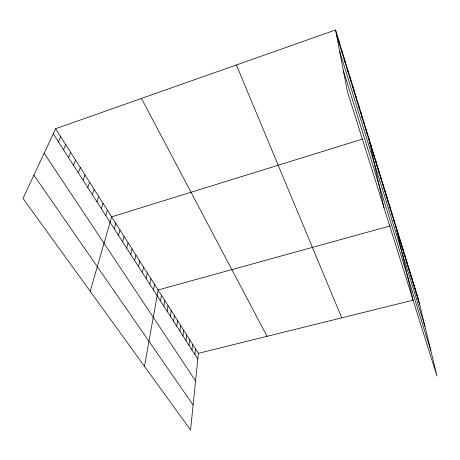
<?xml version="1.0" encoding="UTF-8"?>
<svg xmlns="http://www.w3.org/2000/svg" width="460" height="460" viewBox="0 0 460 460"><rect width="100%" height="100%" fill="white"/><g stroke="black" fill="none" stroke-linecap="round" stroke-linejoin="round"><path stroke-width="0.69" d="M55.614 128.731L198.381 353.32L190.555 430.014L23 198.404L55.614 128.731L335.558 29.986L418.301 298.891L437 376.096L347.432 91.707L335.558 29.986M194.908 354.516L195.517 348.812M191.975 349.945L192.613 344.247M189.008 345.322L189.675 339.624M186.001 340.636L186.702 334.943M182.959 335.892L183.689 330.205M179.877 331.085L180.636 325.404M176.749 326.215L177.543 320.539M173.587 321.281L174.409 315.612M170.378 316.279L171.235 310.621M167.13 311.213L168.021 305.561M163.835 306.078L164.761 300.432M160.494 300.874L161.46 295.24M144.503 366.355L158.113 289.972L390.16 225.929M153.502 289.978L154.543 284.361M149.839 284.268L150.926 278.668M146.125 278.478L147.252 272.889M142.358 272.608L143.526 267.03M138.529 266.645L139.748 261.079M134.648 260.59L135.907 255.047M130.709 254.449L132.014 248.917M126.707 248.21L128.064 242.702M122.642 241.88L124.05 236.388M118.519 235.451L119.974 229.977M114.327 228.919L115.84 223.474M90.189 291.278L111.636 216.861L362.566 139.07M105.748 215.55L107.37 210.151M101.361 208.708L103.034 203.331M96.899 201.75L98.63 196.408M92.362 194.683L94.156 189.37M87.757 187.502L89.614 182.217M83.07 180.199L84.991 174.949M78.309 172.782L80.299 167.561M73.468 165.232L75.526 160.057M68.546 157.561L70.668 152.421M63.537 149.759L65.734 144.659M58.449 141.818L60.714 136.764M198.381 353.32L413.074 300.184M33.89 175.139L193.108 405.013M44.143 153.237L195.563 380.926M53.268 133.745L197.8 359.024M141.473 98.446L267.082 336.317M236.411 64.958L341.745 317.837M343.419 70.851L430.865 350.761M339.687 51.445L424.994 326.508M336.398 34.35L419.681 304.583M416.685 293.635L418.059 299.316M415.046 288.305L416.415 293.974M413.385 282.9L414.742 288.558M411.694 277.42L413.051 283.067M409.986 271.866L411.338 277.501M408.256 266.236L409.595 271.854M406.496 260.521L407.83 266.127M404.714 254.731L406.042 260.32M402.908 248.854L404.225 254.426M401.074 242.891L402.379 248.446M399.211 236.842L400.51 242.38M397.325 230.707L398.613 236.227M395.404 224.48L412.994 299.874M393.363 217.833L394.634 223.307M391.282 211.083L392.547 216.528M389.171 204.223L390.419 209.645M387.027 197.254L388.263 202.647M384.847 190.175L386.072 195.534M382.634 182.977L383.847 188.307M380.385 175.662L381.581 180.958M378.097 168.228L379.281 173.489M375.768 160.666L376.935 165.893M373.405 152.979L374.555 158.165M371.001 145.165L372.134 150.311M368.552 137.212L384.094 208.115M366.062 129.122L367.166 134.182M363.532 120.894L364.613 125.902M360.956 112.522L362.02 117.478M358.334 104L359.375 108.905M355.666 95.329L356.684 100.176M352.947 86.497L353.947 91.287M350.181 77.51L351.152 82.237M347.363 68.35L348.312 73.013M344.494 59.029L345.42 63.624M341.573 49.525L342.47 54.05M338.594 39.847L339.463 44.298"/></g></svg>
